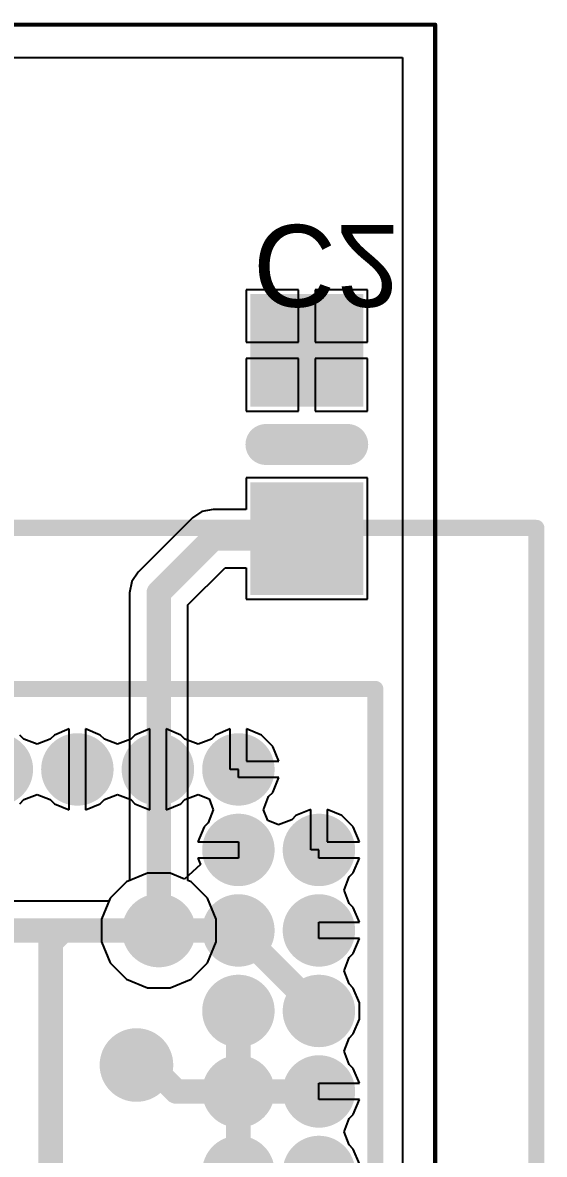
# Model space of a CAD drawing. Header units: inches. Extents: x 1.393 to 1.775, y 1.011 to 1.603.
# Drawn here: x 1.6472 to 1.7747, y 1.3262 to 1.6029 of the extents above; entities that cross this region are included whole.
import ezdxf

# ---------------------------------------------------------------- set-up
doc = ezdxf.new("R2010")
doc.units = ezdxf.units.IN
doc.header["$MEASUREMENT"] = 0
for name, color, linetype in [('Bottom Layer', 5, 'Continuous'), ('Bottom Overlay', 54, 'Continuous'), ('Bottom Paste', 16, 'Continuous'), ('Bottom Solder', 6, 'Continuous'), ('Mechanical 1', 6, 'Continuous'), ('Mechanical 13', 56, 'Continuous'), ('Mechanical 15', 56, 'Continuous'), ('Top Layer', 1, 'Continuous'), ('Top Overlay', 2, 'Continuous'), ('Top Paste', 8, 'Continuous'), ('Top Solder', 216, 'Continuous'), ('Via Holes', 16, 'Continuous')]:
    doc.layers.add(name, color=color, linetype=linetype)
doc.styles.add('Arial', font='', dxfattribs={"height": 0.2})
doc.styles.get('Arial').set_extended_font_data('Arial')

# ---------------------------------------------------------------- blocks, each defined once
blk = doc.blocks.new('A121001TR_3')
at = {"layer": 'Top Layer'}
h = blk.add_hatch(color=1, dxfattribs=at)
edge = h.paths.add_edge_path()
edge.add_arc((0.0295275, 0.0885827), 0.0059055, 0, 360)
h = blk.add_hatch(color=1, dxfattribs=at)
edge = h.paths.add_edge_path()
edge.add_arc((0.0492125, 0.0885827), 0.0059055, 0, 360)
h = blk.add_hatch(color=1, dxfattribs=at)
edge = h.paths.add_edge_path()
edge.add_arc((0.0688975, 0.0885827), 0.0059055, 0, 360)
h = blk.add_hatch(color=1, dxfattribs=at)
edge = h.paths.add_edge_path()
edge.add_arc((0.0688977, 0.0688977), 0.0059055, 0, 360)
h = blk.add_hatch(color=1, dxfattribs=at)
edge = h.paths.add_edge_path()
edge.add_arc((0.0885827, 0.0688976), 0.0059055, 0, 360)
h = blk.add_hatch(color=1, dxfattribs=at)
edge = h.paths.add_edge_path()
edge.add_arc((0.0688977, 0.0492127), 0.0059055, 0, 360)
h = blk.add_hatch(color=1, dxfattribs=at)
edge = h.paths.add_edge_path()
edge.add_arc((0.0885827, 0.0492126), 0.0059055, 0, 360)
h = blk.add_hatch(color=1, dxfattribs=at)
edge = h.paths.add_edge_path()
edge.add_arc((0.0688977, 0.0295276), 0.0059055, 0, 360)
h = blk.add_hatch(color=1, dxfattribs=at)
edge = h.paths.add_edge_path()
edge.add_arc((0.0885827, 0.0295276), 0.0059055, 0, 360)
h = blk.add_hatch(color=1, dxfattribs=at)
edge = h.paths.add_edge_path()
edge.add_arc((0.0688976, 0.0098425), 0.0059055, 0, 360)
h = blk.add_hatch(color=1, dxfattribs=at)
edge = h.paths.add_edge_path()
edge.add_arc((0.0885827, 0.0098426), 0.0059055, 0, 360)
h = blk.add_hatch(color=1, dxfattribs=at)
edge = h.paths.add_edge_path()
edge.add_arc((0.0688976, -0.0098425), 0.0059055, 0, 360)
h = blk.add_hatch(color=1, dxfattribs=at)
edge = h.paths.add_edge_path()
edge.add_arc((0.0885827, -0.0098425), 0.0059055, 0, 360)
at = {"layer": 'Top Paste'}
h = blk.add_hatch(color=8, dxfattribs=at)
edge = h.paths.add_edge_path()
edge.add_arc((0.0295275, 0.0885827), 0.0059055, 0, 360)
h = blk.add_hatch(color=8, dxfattribs=at)
edge = h.paths.add_edge_path()
edge.add_arc((0.0492125, 0.0885827), 0.0059055, 0, 360)
h = blk.add_hatch(color=8, dxfattribs=at)
edge = h.paths.add_edge_path()
edge.add_arc((0.0688975, 0.0885827), 0.0059055, 0, 360)
h = blk.add_hatch(color=8, dxfattribs=at)
edge = h.paths.add_edge_path()
edge.add_arc((0.0688977, 0.0688977), 0.0059055, 0, 360)
h = blk.add_hatch(color=8, dxfattribs=at)
edge = h.paths.add_edge_path()
edge.add_arc((0.0885827, 0.0688976), 0.0059055, 0, 360)
h = blk.add_hatch(color=8, dxfattribs=at)
edge = h.paths.add_edge_path()
edge.add_arc((0.0688977, 0.0492127), 0.0059055, 0, 360)
h = blk.add_hatch(color=8, dxfattribs=at)
edge = h.paths.add_edge_path()
edge.add_arc((0.0885827, 0.0492126), 0.0059055, 0, 360)
h = blk.add_hatch(color=8, dxfattribs=at)
edge = h.paths.add_edge_path()
edge.add_arc((0.0688977, 0.0295276), 0.0059055, 0, 360)
h = blk.add_hatch(color=8, dxfattribs=at)
edge = h.paths.add_edge_path()
edge.add_arc((0.0885827, 0.0295276), 0.0059055, 0, 360)
h = blk.add_hatch(color=8, dxfattribs=at)
edge = h.paths.add_edge_path()
edge.add_arc((0.0688976, 0.0098425), 0.0059055, 0, 360)
h = blk.add_hatch(color=8, dxfattribs=at)
edge = h.paths.add_edge_path()
edge.add_arc((0.0885827, 0.0098426), 0.0059055, 0, 360)
h = blk.add_hatch(color=8, dxfattribs=at)
edge = h.paths.add_edge_path()
edge.add_arc((0.0688976, -0.0098425), 0.0059055, 0, 360)
h = blk.add_hatch(color=8, dxfattribs=at)
edge = h.paths.add_edge_path()
edge.add_arc((0.0885827, -0.0098425), 0.0059055, 0, 360)
at = {"layer": 'Top Solder'}
h = blk.add_hatch(color=216, dxfattribs=at)
edge = h.paths.add_edge_path()
edge.add_arc((0.0098425, 0.0885826), 0.0088583, 0, 360)
h = blk.add_hatch(color=216, dxfattribs=at)
edge = h.paths.add_edge_path()
edge.add_arc((0.0295275, 0.0885827), 0.0088583, 0, 360)
h = blk.add_hatch(color=216, dxfattribs=at)
edge = h.paths.add_edge_path()
edge.add_arc((0.0492125, 0.0885827), 0.0088583, 0, 360)
h = blk.add_hatch(color=216, dxfattribs=at)
edge = h.paths.add_edge_path()
edge.add_arc((0.0688975, 0.0885827), 0.0088583, 0, 360)
h = blk.add_hatch(color=216, dxfattribs=at)
edge = h.paths.add_edge_path()
edge.add_arc((0.0688977, 0.0688977), 0.0088583, 0, 360)
h = blk.add_hatch(color=216, dxfattribs=at)
edge = h.paths.add_edge_path()
edge.add_arc((0.0885827, 0.0688976), 0.0088583, 0, 360)
h = blk.add_hatch(color=216, dxfattribs=at)
edge = h.paths.add_edge_path()
edge.add_arc((0.0688977, 0.0492127), 0.0088583, 0, 360)
h = blk.add_hatch(color=216, dxfattribs=at)
edge = h.paths.add_edge_path()
edge.add_arc((0.0885827, 0.0492126), 0.0088583, 0, 360)
h = blk.add_hatch(color=216, dxfattribs=at)
edge = h.paths.add_edge_path()
edge.add_arc((0.0688977, 0.0295276), 0.0088583, 0, 360)
h = blk.add_hatch(color=216, dxfattribs=at)
edge = h.paths.add_edge_path()
edge.add_arc((0.0885827, 0.0295276), 0.0088583, 0, 360)
h = blk.add_hatch(color=216, dxfattribs=at)
edge = h.paths.add_edge_path()
edge.add_arc((0.0688976, 0.0098425), 0.0088583, 0, 360)
h = blk.add_hatch(color=216, dxfattribs=at)
edge = h.paths.add_edge_path()
edge.add_arc((0.0885827, 0.0098426), 0.0088583, 0, 360)
h = blk.add_hatch(color=216, dxfattribs=at)
edge = h.paths.add_edge_path()
edge.add_arc((0.0688976, -0.0098425), 0.0088583, 0, 360)
h = blk.add_hatch(color=216, dxfattribs=at)
edge = h.paths.add_edge_path()
edge.add_arc((0.0885827, -0.0098425), 0.0088583, 0, 360)
at = {"layer": 'Mechanical 13', "const_width": 0.003937}
for points in [[(-0.1023622, 0.1082676), (0.1023623, 0.1082676)], [(0.1023622, -0.1082677), (0.1023623, 0.1082676)]]:
    blk.add_lwpolyline(points, dxfattribs=at)
at = {"layer": 'Mechanical 13', "const_width": 0.0019685}
blk.add_lwpolyline([(0.1013781, 0.1082676, 1), (0.1033465, 0.1082676, 1)], format="xyb", close=True, dxfattribs=at)
blk.add_lwpolyline([(0.1013781, 0.1082676, 1), (0.1033465, 0.1082676, 1)], format="xyb", close=True, dxfattribs=at)
at = {"layer": 'Mechanical 15', "const_width": 0.003937}
for points in [[(-0.1417322, 0.1476378), (0.1417323, 0.1476378)], [(0.1417323, -0.1476378), (0.1417323, 0.1476378)]]:
    blk.add_lwpolyline(points, dxfattribs=at)
at = {"layer": 'Mechanical 15', "const_width": 0.0019685}
blk.add_lwpolyline([(0.1407481, 0.1476378, 1), (0.1427165, 0.1476378, 1)], format="xyb", close=True, dxfattribs=at)
blk.add_lwpolyline([(0.1407481, 0.1476378, 1), (0.1427165, 0.1476378, 1)], format="xyb", close=True, dxfattribs=at)
at = {"layer": 'Top Overlay', "const_width": 0.003937}
for points in [[(-0.1023622, 0.1082676), (0.1023623, 0.1082676)], [(0.1023622, -0.1082677), (0.1023623, 0.1082676)]]:
    blk.add_lwpolyline(points, dxfattribs=at)
at = {"layer": 'Top Overlay', "const_width": 0.0019685}
blk.add_lwpolyline([(0.1013781, 0.1082676, 1), (0.1033465, 0.1082676, 1)], format="xyb", close=True, dxfattribs=at)
blk.add_lwpolyline([(0.1013781, 0.1082676, 1), (0.1033465, 0.1082676, 1)], format="xyb", close=True, dxfattribs=at)
blk = doc.blocks.new('SMD_0402C_B_9')
at = {"layer": 'Bottom Layer'}
for points in [[(-0.01082675, 0.01217325), (-0.01082675, 0.03382675), (0.01082675, 0.03382675), (0.01082675, 0.01217325)], [(-0.01082675, -0.03382675), (-0.01082675, -0.01217325), (0.01082675, -0.01217325), (0.01082675, -0.03382675)]]:
    blk.add_hatch(color=5, dxfattribs=at).paths.add_polyline_path(points)
at = {"layer": 'Bottom Paste'}
for points in [[(-0.01082675, 0.01217325), (-0.01082675, 0.03382675), (0.01082675, 0.03382675), (0.01082675, 0.01217325)], [(-0.01082675, -0.03382675), (-0.01082675, -0.01217325), (0.01082675, -0.01217325), (0.01082675, -0.03382675)]]:
    blk.add_hatch(color=16, dxfattribs=at).paths.add_polyline_path(points)
at = {"layer": 'Bottom Solder'}
for points in [[(-0.01377955, 0.00922045), (-0.01377955, 0.03677955), (0.01377955, 0.03677955), (0.01377955, 0.00922045)], [(-0.01377955, -0.03677955), (-0.01377955, -0.00922045), (0.01377955, -0.00922045), (0.01377955, -0.03677955)]]:
    blk.add_hatch(color=6, dxfattribs=at).paths.add_polyline_path(points)
at = {"layer": 'Bottom Overlay', "const_width": 0.01}
blk.add_lwpolyline([(-0.01, -6.4e-06), (0.0099999, -6.4e-06)], dxfattribs=at)
at = {"layer": 'Bottom Overlay', "const_width": 0.005}
for points in [[(-0.0125, -6.4e-06, 1), (-0.0075, -6.4e-06, 1)], [(0.0074999, -6.4e-06, 1), (0.0124999, -6.4e-06, 1)]]:
    blk.add_lwpolyline(points, format="xyb", close=True, dxfattribs=at)

msp = doc.modelspace()

# ---------------------------------------------------------------- hatches: boundary and pattern name
at = {"layer": 'Bottom Layer'}
h = msp.add_hatch(color=5, dxfattribs=at)
edge = h.paths.add_edge_path()
edge.add_arc((1.6804612, 1.3808903), 0.009, 0, 360)
h = msp.add_hatch(color=5, dxfattribs=at)
edge = h.paths.add_edge_path()
edge.add_arc((1.675, 1.348), 0.009, 0, 360)
at = {"layer": 'Top Layer'}
h = msp.add_hatch(color=1, dxfattribs=at)
edge = h.paths.add_edge_path()
edge.add_arc((1.6804612, 1.3808903), 0.009, 0, 360)
h = msp.add_hatch(color=1, dxfattribs=at)
edge = h.paths.add_edge_path()
edge.add_arc((1.675, 1.348), 0.009, 0, 360)
at = {"layer": 'Via Holes'}
h = msp.add_hatch(color=7, dxfattribs=at)
edge = h.paths.add_edge_path()
edge.add_arc((1.6804612, 1.3808903), 0.004, 0, 360)
h = msp.add_hatch(color=7, dxfattribs=at)
edge = h.paths.add_edge_path()
edge.add_arc((1.675, 1.348), 0.004, 0, 360)

# ---------------------------------------------------------------- linework, layer by layer
at = {"layer": 'Bottom Layer'}
for p, q in [((1.4017286, 1.5943344), (1.7400037, 1.5943344)), ((1.7400037, 1.5943344), (1.7400037, 1.194979)), ((1.7146534, 1.5375511), (1.7018267, 1.5375511)), ((1.7018267, 1.5375511), (1.7018267, 1.5247244)), ((1.7146534, 1.5247244), (1.7146534, 1.5375511)), ((1.7314801, 1.5375511), (1.7186534, 1.5375511)), ((1.7186534, 1.5375511), (1.7186534, 1.5247244)), ((1.7314801, 1.5247244), (1.7314801, 1.5375511)), ((1.7018267, 1.5247244), (1.7146534, 1.5247244)), ((1.7186534, 1.5247244), (1.7314801, 1.5247244)), ((1.7146534, 1.5207244), (1.7018267, 1.5207244)), ((1.7018267, 1.5207244), (1.7018267, 1.5078977)), ((1.7146534, 1.5078977), (1.7146534, 1.5207244)), ((1.7314801, 1.5207244), (1.7186534, 1.5207244)), ((1.7186534, 1.5207244), (1.7186534, 1.5078977)), ((1.7314801, 1.5078977), (1.7314801, 1.5207244)), ((1.7018267, 1.5078977), (1.7146534, 1.5078977)), ((1.7186534, 1.5078977), (1.7314801, 1.5078977)), ((1.7314801, 1.4915511), (1.7018267, 1.4915511)), ((1.7018267, 1.4915511), (1.7018267, 1.4838615)), ((1.7314801, 1.4618977), (1.7314801, 1.4915511)), ((1.6909931, 1.4833182), (1.6886777, 1.4817711)), ((1.6937244, 1.4838615), (1.6909931, 1.4833182)), ((1.7018267, 1.4838615), (1.6937244, 1.4838615)), ((1.6886777, 1.4817711), (1.6754145, 1.4685079)), ((1.6875983, 1.4605049), (1.6966807, 1.4695873)), ((1.6966807, 1.4695873), (1.7018267, 1.4695873)), ((1.7018267, 1.4695873), (1.7018267, 1.4618977)), ((1.6754145, 1.4685079), (1.6738674, 1.4661925)), ((1.6738674, 1.4661925), (1.6733241, 1.4634612)), ((1.6733241, 1.4634612), (1.6733241, 1.3930875)), ((1.7018267, 1.4618977), (1.7314801, 1.4618977)), ((1.6875983, 1.3930875), (1.6875983, 1.4605049)), ((1.6725308, 1.3927589), (1.6685926, 1.3888207)), ((1.6733241, 1.3930875), (1.6725308, 1.3927589)), ((1.6883916, 1.3927589), (1.6875983, 1.3930875)), ((1.6923298, 1.3888207), (1.6883916, 1.3927589)), ((1.6685926, 1.3888207), (1.6664612, 1.3836751)), ((1.6944612, 1.3836751), (1.6923298, 1.3888207)), ((1.6664612, 1.3836751), (1.6664612, 1.3781055)), ((1.6944612, 1.3781055), (1.6944612, 1.3836751)), ((1.6664612, 1.3781055), (1.6685926, 1.3729599)), ((1.6923298, 1.3729599), (1.6944612, 1.3781055)), ((1.6685926, 1.3729599), (1.6725308, 1.3690217)), ((1.6883916, 1.3690217), (1.6923298, 1.3729599)), ((1.6725308, 1.3690217), (1.6776764, 1.3668903)), ((1.683246, 1.3668903), (1.6883916, 1.3690217)), ((1.6776764, 1.3668903), (1.683246, 1.3668903))]:
    msp.add_line(p, q, dxfattribs=at)
at = {"layer": 'Bottom Layer', "const_width": 0.006}
for points in [[(1.6804612, 1.4634612), (1.6937244, 1.4767244)], [(1.6937244, 1.4767244), (1.7166534, 1.4767244)], [(1.6804612, 1.3808903), (1.6804612, 1.4634612)]]:
    msp.add_lwpolyline(points, dxfattribs=at)
at = {"layer": 'Bottom Layer', "const_width": 0.003}
for points in [[(1.6922244, 1.4767244, 1), (1.6952244, 1.4767244, 1)], [(1.6922244, 1.4767244, 1), (1.6952244, 1.4767244, 1)], [(1.7151534, 1.4767244, 1), (1.7181534, 1.4767244, 1)], [(1.6789612, 1.4634612, 1), (1.6819612, 1.4634612, 1)], [(1.6789612, 1.4634612, 1), (1.6819612, 1.4634612, 1)], [(1.6789612, 1.3808903, 1), (1.6819612, 1.3808903, 1)]]:
    msp.add_lwpolyline(points, format="xyb", close=True, dxfattribs=at)
at = {"layer": 'Mechanical 1', "const_width": 0.001}
for points in [[(1.3937008, 1.6023622), (1.7480315, 1.6023622)], [(1.7480315, 1.011811), (1.7480315, 1.6023622)]]:
    msp.add_lwpolyline(points, dxfattribs=at)
at = {"layer": 'Mechanical 1', "const_width": 0.0005}
msp.add_lwpolyline([(1.7477815, 1.6023622, 1), (1.7482815, 1.6023622, 1)], format="xyb", close=True, dxfattribs=at)
msp.add_lwpolyline([(1.7477815, 1.6023622, 1), (1.7482815, 1.6023622, 1)], format="xyb", close=True, dxfattribs=at)
at = {"layer": 'Top Layer'}
for p, q in [((1.4017286, 1.5943344), (1.7400037, 1.5943344)), ((1.7400037, 1.5943344), (1.7400037, 1.2792474)), ((1.6474802, 1.4276699), (1.6464771, 1.428673)), ((1.6549401, 1.4286731), (1.6539369, 1.4276699)), ((1.6585511, 1.4301688), (1.6549401, 1.4286731)), ((1.6585511, 1.4202756), (1.6585511, 1.4301688)), ((1.6661621, 1.4286731), (1.6625511, 1.4301688)), ((1.6625511, 1.4301688), (1.6625511, 1.4202756)), ((1.6671653, 1.4276699), (1.6661621, 1.4286731)), ((1.6746251, 1.4286731), (1.6736219, 1.4276699)), ((1.6782361, 1.4301688), (1.6746251, 1.4286731)), ((1.6782361, 1.4202756), (1.6782361, 1.4301688)), ((1.6858471, 1.4286731), (1.6822361, 1.4301688)), ((1.6822361, 1.4301688), (1.6822361, 1.4202756)), ((1.6868503, 1.4276699), (1.6858471, 1.4286731)), ((1.6943101, 1.4286731), (1.6933069, 1.4276699)), ((1.6979211, 1.4301688), (1.6943101, 1.4286731)), ((1.6979211, 1.4202756), (1.6979211, 1.4301688)), ((1.7055321, 1.4286731), (1.7019211, 1.4301688)), ((1.7019211, 1.4301688), (1.7019211, 1.4222756)), ((1.7083186, 1.4258866), (1.7055321, 1.4286731)), ((1.6507087, 1.426438), (1.6474802, 1.4276699)), ((1.6539369, 1.4276699), (1.6507087, 1.426438)), ((1.6703936, 1.4264381), (1.6671653, 1.4276699)), ((1.6736219, 1.4276699), (1.6703936, 1.4264381)), ((1.6900786, 1.4264381), (1.6868503, 1.4276699)), ((1.6933069, 1.4276699), (1.6900786, 1.4264381)), ((1.7098143, 1.4222756), (1.7083186, 1.4258866)), ((1.7019211, 1.4222756), (1.7098143, 1.4222756)), ((1.6585511, 1.4103824), (1.6585511, 1.4202756)), ((1.6625511, 1.4202756), (1.6625511, 1.4103824)), ((1.6782361, 1.4103824), (1.6782361, 1.4202756)), ((1.6822361, 1.4202756), (1.6822361, 1.4103824)), ((1.6999211, 1.4202756), (1.6979211, 1.4202756)), ((1.6999211, 1.4182756), (1.6999211, 1.4202756)), ((1.7098143, 1.4182756), (1.6999211, 1.4182756)), ((1.7083186, 1.4146646), (1.7098143, 1.4182756)), ((1.6474803, 1.4128812), (1.6507085, 1.4141131)), ((1.6507085, 1.4141131), (1.653937, 1.4128812)), ((1.6671653, 1.4128813), (1.6703936, 1.4141131)), ((1.6703936, 1.4141131), (1.6736219, 1.4128813)), ((1.6868503, 1.4128813), (1.6900786, 1.4141131)), ((1.6900786, 1.4141131), (1.6927423, 1.4130967)), ((1.7073155, 1.4136615), (1.7083186, 1.4146646)), ((1.6464771, 1.411878), (1.6474803, 1.4128812)), ((1.653937, 1.4128812), (1.6549401, 1.4118781)), ((1.6549401, 1.4118781), (1.6585511, 1.4103824)), ((1.6625511, 1.4103824), (1.6661621, 1.4118781)), ((1.6661621, 1.4118781), (1.6671653, 1.4128813)), ((1.6736219, 1.4128813), (1.6746251, 1.4118781)), ((1.6746251, 1.4118781), (1.6782361, 1.4103824)), ((1.6822361, 1.4103824), (1.6858471, 1.4118781)), ((1.6858471, 1.4118781), (1.6868503, 1.4128813)), ((1.6927423, 1.4130967), (1.6937587, 1.4104332)), ((1.7060837, 1.410433), (1.7073155, 1.4136615)), ((1.6937587, 1.4104332), (1.6925269, 1.4072047)), ((1.7071001, 1.4077694), (1.7060837, 1.410433)), ((1.7139953, 1.408988), (1.7129922, 1.4079849)), ((1.7176063, 1.4104837), (1.7139953, 1.408988)), ((1.7176063, 1.4005905), (1.7176063, 1.4104837)), ((1.7252173, 1.408988), (1.7216063, 1.4104837)), ((1.7216063, 1.4104837), (1.7216063, 1.4025905)), ((1.7280038, 1.4062015), (1.7252173, 1.408988)), ((1.6915238, 1.4062016), (1.6900281, 1.4025906)), ((1.6925269, 1.4072047), (1.6915238, 1.4062016)), ((1.7097637, 1.406753), (1.7071001, 1.4077694)), ((1.7129922, 1.4079849), (1.7097637, 1.406753)), ((1.7294995, 1.4025905), (1.7280038, 1.4062015)), ((1.6900281, 1.4025906), (1.6999213, 1.4025906)), ((1.6999213, 1.4025906), (1.6999213, 1.3985906)), ((1.7196063, 1.4005905), (1.7176063, 1.4005905)), ((1.7196063, 1.3985905), (1.7196063, 1.4005905)), ((1.7216063, 1.4025905), (1.7294995, 1.4025905)), ((1.6999213, 1.3985906), (1.6900281, 1.3985906)), ((1.6900281, 1.3985906), (1.6906895, 1.3969939)), ((1.7294995, 1.3985905), (1.7196063, 1.3985905)), ((1.7280038, 1.3949795), (1.7294995, 1.3985905)), ((1.6776764, 1.3948903), (1.6725308, 1.3927589)), ((1.683246, 1.3948903), (1.6776764, 1.3948903)), ((1.68675, 1.3934389), (1.683246, 1.3948903)), ((1.6906895, 1.3969939), (1.68675, 1.3934389)), ((1.7270006, 1.3939763), (1.7280038, 1.3949795)), ((1.6725308, 1.3927589), (1.6685926, 1.3888207)), ((1.7257688, 1.390748), (1.7270006, 1.3939763)), ((1.7270006, 1.3875197), (1.7257688, 1.390748)), ((1.6682671, 1.388035), (1.5715808, 1.388035)), ((1.6685926, 1.3888207), (1.6682671, 1.388035)), ((1.7280038, 1.3865165), (1.7270006, 1.3875197)), ((1.7294995, 1.3829055), (1.7280038, 1.3865165)), ((1.7196063, 1.3789055), (1.7196063, 1.3829055)), ((1.7196063, 1.3829055), (1.7294995, 1.3829055)), ((1.7294995, 1.3789055), (1.7196063, 1.3789055)), ((1.7280038, 1.3752945), (1.7294995, 1.3789055)), ((1.7270006, 1.3742913), (1.7280038, 1.3752945)), ((1.7257688, 1.371063), (1.7270006, 1.3742913)), ((1.7270006, 1.3678347), (1.7257688, 1.371063)), ((1.7280038, 1.3668315), (1.7270006, 1.3678347)), ((1.7295118, 1.3631908), (1.7280038, 1.3668315)), ((1.7295118, 1.3592502), (1.7295118, 1.3631908)), ((1.7280038, 1.3556095), (1.7295118, 1.3592502)), ((1.7257688, 1.351378), (1.7270006, 1.3546063)), ((1.7270006, 1.3546063), (1.7280038, 1.3556095)), ((1.7270006, 1.3481497), (1.7257688, 1.351378)), ((1.7280038, 1.3471465), (1.7270006, 1.3481497)), ((1.7294995, 1.3435355), (1.7280038, 1.3471465)), ((1.7196063, 1.3395355), (1.7196063, 1.3435355)), ((1.7196063, 1.3435355), (1.7294995, 1.3435355)), ((1.7294995, 1.3395355), (1.7196063, 1.3395355)), ((1.7280038, 1.3359245), (1.7294995, 1.3395355)), ((1.7257688, 1.331693), (1.7270006, 1.3349213)), ((1.7270006, 1.3349213), (1.7280038, 1.3359245)), ((1.7270006, 1.3284646), (1.7257688, 1.331693)), ((1.7280038, 1.3274614), (1.7270006, 1.3284646)), ((1.7295118, 1.3238207), (1.7280038, 1.3274614))]:
    msp.add_line(p, q, dxfattribs=at)
at = {"layer": 'Top Layer', "const_width": 0.006}
for points in [[(1.5621336, 1.3808979), (1.657, 1.3808979)], [(1.654, 1.3778979), (1.657, 1.3808979)], [(1.657, 1.3808979), (1.6804536, 1.3808979)], [(1.6804536, 1.3808979), (1.6804612, 1.3808903)], [(1.6804612, 1.3808903), (1.6804765, 1.3809056)], [(1.6804765, 1.3809056), (1.6999213, 1.3809056)], [(1.6999213, 1.3809056), (1.7196063, 1.3612206)], [(1.654, 1.291), (1.654, 1.3778979)], [(1.6999212, 1.3612204), (1.6999213, 1.3612205)], [(1.6999212, 1.3415354), (1.6999212, 1.3612204)], [(1.7196063, 1.3612205), (1.7196063, 1.3612206)], [(1.675, 1.348), (1.6782472, 1.348)], [(1.6782472, 1.348), (1.6847118, 1.3415354)], [(1.6847118, 1.3415354), (1.6999212, 1.3415354)], [(1.6999212, 1.3415354), (1.7196062, 1.3415354)], [(1.6999212, 1.3218504), (1.6999212, 1.3415354)], [(1.7196062, 1.3415354), (1.7196063, 1.3415355)]]:
    msp.add_lwpolyline(points, dxfattribs=at)
at = {"layer": 'Top Layer', "const_width": 0.003}
for points in [[(1.6555, 1.3808979, 1), (1.6585, 1.3808979, 1)], [(1.6555, 1.3808979, 1), (1.6585, 1.3808979, 1)], [(1.6555, 1.3808979, 1), (1.6585, 1.3808979, 1)], [(1.6789536, 1.3808979, 1), (1.6819536, 1.3808979, 1)], [(1.6789536, 1.3808979, 1), (1.6819536, 1.3808979, 1)], [(1.6789612, 1.3808903, 1), (1.6819612, 1.3808903, 1)], [(1.6789612, 1.3808903, 1), (1.6819612, 1.3808903, 1)], [(1.6789765, 1.3809056, 1), (1.6819765, 1.3809056, 1)], [(1.6789765, 1.3809056, 1), (1.6819765, 1.3809056, 1)], [(1.6984213, 1.3809056, 1), (1.7014213, 1.3809056, 1)], [(1.6984213, 1.3809056, 1), (1.7014213, 1.3809056, 1)], [(1.6525, 1.3778979, 1), (1.6555, 1.3778979, 1)], [(1.6525, 1.3778979, 1), (1.6555, 1.3778979, 1)], [(1.6984212, 1.3612204, 1), (1.7014212, 1.3612204, 1)], [(1.6984212, 1.3612204, 1), (1.7014212, 1.3612204, 1)], [(1.6984213, 1.3612205, 1), (1.7014213, 1.3612205, 1)], [(1.7181063, 1.3612206, 1), (1.7211063, 1.3612206, 1)], [(1.7181063, 1.3612206, 1), (1.7211063, 1.3612206, 1)], [(1.7181063, 1.3612205, 1), (1.7211063, 1.3612205, 1)], [(1.6735, 1.348, 1), (1.6765, 1.348, 1)], [(1.6767472, 1.348, 1), (1.6797472, 1.348, 1)], [(1.6767472, 1.348, 1), (1.6797472, 1.348, 1)], [(1.6832118, 1.3415354, 1), (1.6862118, 1.3415354, 1)], [(1.6832118, 1.3415354, 1), (1.6862118, 1.3415354, 1)], [(1.6984212, 1.3415354, 1), (1.7014212, 1.3415354, 1)], [(1.6984212, 1.3415354, 1), (1.7014212, 1.3415354, 1)], [(1.6984212, 1.3415354, 1), (1.7014212, 1.3415354, 1)], [(1.6984212, 1.3415354, 1), (1.7014212, 1.3415354, 1)], [(1.7181062, 1.3415354, 1), (1.7211062, 1.3415354, 1)], [(1.7181062, 1.3415354, 1), (1.7211062, 1.3415354, 1)], [(1.7181063, 1.3415355, 1), (1.7211063, 1.3415355, 1)]]:
    msp.add_lwpolyline(points, format="xyb", close=True, dxfattribs=at)

# ---------------------------------------------------------------- block references
for name, p in [('SMD_0402C_B_9', (1.7166534, 1.4997244)), ('A121001TR_3', (1.6310236, 1.3316929))]:
    msp.add_blockref(name, p)

# ---------------------------------------------------------------- texts
at = {"layer": 'Bottom Overlay', "style": 'Arial', "text_generation_flag": 2}
msp.add_text('C2', height=0.02, rotation=180, dxfattribs=at).set_placement((1.7034893, 1.5534057))

doc.saveas('drawing.dxf')
